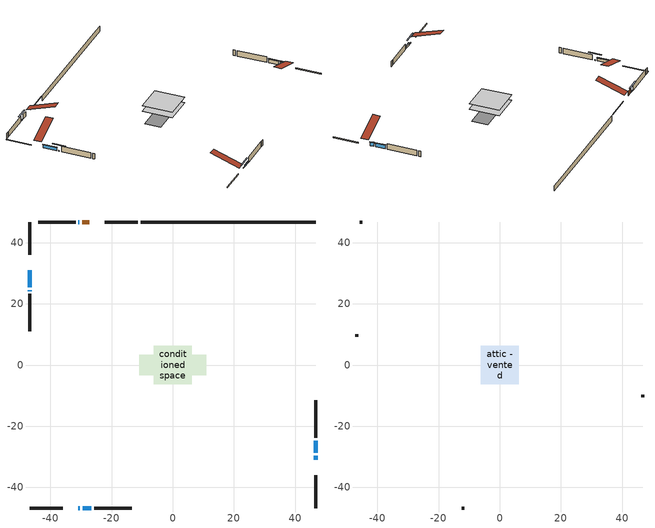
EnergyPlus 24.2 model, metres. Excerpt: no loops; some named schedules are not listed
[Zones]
conditioned space
 floor adiabatic (AdiabaticFloorConstruction): -6.29,-6.29 -6.29,6.29 6.29,6.29 6.29,-6.29 z0.91
 floor foundation (Slab1 construction): -10.91,-3.41 -10.91,3.41 10.91,3.41 10.91,-3.41 z-1.45
 wall outside (RimJoist1 construction): -11.45,46.78 -22.19,46.78 / -46.78,-46.78 -36.04,-46.78 / -46.78,46.78 -46.78,36.04 / 46.78,-46.78 46.78,-36.04 z0.91:1.21
 wall outside (AdiabaticWallConstruction 1): -27.26,46.78 -29.63,46.78 z0.91:2.94
 wall outside (AdiabaticWallConstruction): 46.78,-30.97 46.78,-29.64 / 46.78,-28.71 46.78,-24.72 z0.91:2.5; -46.78,30.97 -46.78,25.42 z0.91:2.24; -30.55,46.78 -30.85,46.78 / -30.97,-46.78 -30.39,-46.78 / -46.78,24.5 -46.78,24.2 z0.91:1.26; -29.46,-46.78 -26.66,-46.78 z0.91:1.58
 wall outside (Wall1 construction): -31.77,46.78 -44.07,46.78 / -25.73,-46.78 -13.44,-46.78 / -46.78,23.28 -46.78,10.98 / 46.78,-23.8 46.78,-11.5 z0.91:3.35
 wall foundation (FoundationWall1 construction): -10.52,46.78,-1.45 -10.52,46.78,0.91 41.05,46.78,0.91 41.05,46.78,0.84 46.78,46.78,0.84 46.78,46.78,-1.45
 window (WindowConstruction): 46.78,-30.97 46.78,-29.64 z0.91:2.5
 window (WindowConstruction 3): -46.78,30.97 -46.78,25.42 z0.91:2.24
 window (WindowConstruction 4): -30.55,46.78 -30.84,46.78 z0.91:1.25
 window (WindowConstruction 5): -30.97,-46.78 -30.39,-46.78 z0.91:1.25
 window (WindowConstruction 6): -46.78,24.49 -46.78,24.21 z0.91:1.25
 window (WindowConstruction 1): 46.78,-28.71 46.78,-24.72 z0.91:2.5
 window (WindowConstruction 2): -29.46,-46.78 -26.66,-46.78 z0.91:1.58
 door (Door): -27.26,46.78 -29.63,46.78 z0.91:2.94
 ceiling adiabatic (AdiabaticFloorConstruction): 6.29,-6.29 6.29,6.29 -6.29,6.29 -6.29,-6.29 z0.91
attic - vented
 floor to conditioned space (Floor1 construction Reversed): -6.25,-6.25 -6.25,6.25 6.25,6.25 6.25,-6.25 z3.35
 wall outside (Wall2 construction): -44.99,46.78 -45.85,46.78 / -12.51,-46.78 -11.65,-46.78 / -46.78,10.06 -46.78,9.2 / 46.78,-10.57 46.78,-9.72 z0.91:3.35
 roof outside (Roof1 construction): -26.33,46.78,3.35 -26.33,34.6,7.41 -23.12,34.6,7.41 -23.12,46.78,3.35; -31.9,-46.78,3.35 -31.9,-34.6,7.41 -35.11,-34.6,7.41 -35.11,-46.78,3.35; -46.78,31.9,3.35 -34.6,31.9,7.41 -34.6,35.11,7.41 -46.78,35.11,3.35; 46.78,-31.9,3.35 34.6,-31.9,7.41 34.6,-35.11,7.41 46.78,-35.11,3.35
shading: 46.78,-29.44 46.78,-31.17 47.19,-31.17 47.19,-29.44 z2.7; -46.78,25.22 -46.78,31.17 -47.19,31.17 -47.19,25.22 z2.44; -33.48,46.78 -27.92,46.78 -27.92,47.19 -33.48,47.19 z3.89; -27.75,-46.78 -33.61,-46.78 -33.61,-47.19 -27.75,-47.19 z3.89; -46.78,21.57 -46.78,27.13 -47.19,27.13 -47.19,21.57 z3.89; 46.78,-24.52 46.78,-28.91 47.19,-28.91 47.19,-24.52 z2.7; -26.46,-46.78 -29.66,-46.78 -29.66,-47.19 -26.46,-47.19 z1.78
[Building]
Building 1: Terrain=Suburbs
[Site:Location]
Winnipeg Intl AP_MB: Latitude {deg}=49.91; Longitude {deg}=-97.24; Time Zone {hr}=-6; Elevation {m}=239; Keep Site Location Information=Yes
[Site:GroundTemperature:Shallow]
-2.46526, -5.11642, -5.32873, -4.07063, 0.979979, 6.00706, 10.3653, 13.1261, 13.3606, 11.1152, 6.8681, 1.99523
[Site:WaterMainsTemperature]
Calculation Method=Schedule; Temperature Schedule=mains temperature schedule
[Material] Roughness=Rough; Thermal Absorptance=0.9
Name | Thickness {m} | Conductivity {W/m-K} | Density {kg/m3} | Specific Heat {J/kg-K} | Solar Absorptance | Visible Absorptance
asphalt or fiberglass shingles | 0.00635 | 0.162714 | 1121.4 | 1465.45 | 0.84 | 0.84
ceiling loosefill ins | 0.254 | 0.0480833 | 16.02 | 1046.75 | 0.7 | 0.7
ceiling stud and cavity | 0.1397 | 0.148293 | 65.682 | 1177.47 | 0.7 | 0.7
concrete 4.0 in. | 0.1016 | 1.803125 | 2242.8 | 837.4 | 0.7 | 0.7
concrete 8.0 in. | 0.2032 | 1.803125 | 2242.8 | 837.4 | 0.7 | 0.7
door material | 0.04445 | 0.053851 | 512.64 | 1214.23 | 0.7 | 0.7
exterior vertical ins | 0.0460229 | 0.029427 | 32.04 | 1214.23 | 0.7 | 0.7
floor covering | 0.0127 | 0.0433444 | 54.468 | 1339.84 | 0.6 | 0.6
floor rigid ins; wall rigid ins 1 | 0.512978 | 0.029427 | 32.04 | 1214.23 | 0.7 | 0.7
floor stud and cavity | 0.1397 | 1.75129 | 37.0049 | 1207.88 | 0.7 | 0.7
furniture material conditioned space 1 | 0.1524 | 0.115458 | 640.8 | 1214.23 | 0.6 | 0.6
gypsum board | 0.0127 | 0.160291 | 801 | 837.4 | 0.6 | 0.6
gypsum board 1 | 0.0127 | 0.160291 | 801 | 837.4 | 0.7 | 0.7
osb sheathing 0.5 in. | 0.0127 | 0.115458 | 512.64 | 1214.23 | 0.7 | 0.7
osb sheathing 0.75 in. | 0.01905 | 0.115458 | 512.64 | 1214.23 | 0.7 | 0.7
osb sheathing 2.0 in. | 0.0508 | 0.115458 | 512.64 | 1214.23 | 0.7 | 0.7
rim joist rigid ins; wall rigid ins | 0.051816 | 0.029427 | 32.04 | 1214.23 | 0.7 | 0.7
rim joist stud and cavity | 0.0508 | 0.0402046 | 125.044 | 1163.47 | 0.6 | 0.6
wall stud and cavity | 0.1397 | 0.212138 | 139.0536 | 1170.24 | 0.7 | 0.7
wall stud and cavity 1 | 0.0889 | 6.1454 | 50.32683 | 1063.81 | 0.6 | 0.6
wall stud and cavity 2 | 0.0889 | 0.380278 | 52.3479 | 1209.89 | 0.7 | 0.7
wall stud and cavity 3 | 0.0889 | 0.391764 | 83.0341 | 1211.67 | 0.7 | 0.7
wood siding | 0.0254 | 0.102417 | 544.68 | 1172.36 | 0.4 | 0.4
wood siding 1 | 0.00254 | 0.102417 | 544.68 | 1172.36 | 0.4 | 0.4
wood siding 2; wood siding 3; wood siding 4 | 0.0254 | 0.102417 | 544.68 | 1172.36 | 0.7 | 0.7
[WindowMaterial:SimpleGlazingSystem]
Name | U-Factor {W/m2-K} | Solar Heat Gain Coefficient
WindowMaterial | 1.65741 | 0.57
WindowMaterial 1 | 1.74258 | 0.57
WindowMaterial 2 | 2.07474 | 0.49
WindowMaterial 3 | 1.79538 | 0.56
WindowMaterial 4 | 3.26144 | 0.43
[Construction]
AdiabaticFloorConstruction: floor stud and cavity, floor rigid ins, osb sheathing 0.75 in., floor covering
AdiabaticWallConstruction: wood siding 3, wall rigid ins 1, wall stud and cavity 2, gypsum board
AdiabaticWallConstruction 1: wood siding 4, wall rigid ins 1, wall stud and cavity 2, gypsum board
Door: door material
Floor1 construction Reversed: gypsum board, ceiling stud and cavity, ceiling loosefill ins
FoundationWall1 construction: concrete 8.0 in., gypsum board 1
furniture construction conditioned space 1: furniture material conditioned space 1
PartitionWallConstruction: gypsum board, wall stud and cavity 3, gypsum board
RimJoist1 construction: wood siding 2, rim joist rigid ins, osb sheathing 2.0 in., rim joist stud and cavity
Roof1 construction: asphalt or fiberglass shingles
Slab1 construction: concrete 4.0 in.
Wall1 construction: wood siding, wall rigid ins, osb sheathing 0.5 in., wall stud and cavity, gypsum board
Wall2 construction: wood siding 1, wall stud and cavity 1
WindowConstruction: WindowMaterial
WindowConstruction 1: WindowMaterial 1
WindowConstruction 2: WindowMaterial 2
WindowConstruction 3: WindowMaterial 3
WindowConstruction 4; WindowConstruction 5; WindowConstruction 6: WindowMaterial 4
[Zone] Multiplier=1; Part of Total Floor Area=Yes
Name | Volume {m3}
attic - vented | 103.018
conditioned space | 767.4
[Space]
Name | Zone | Volume {m3}
attic - vented 1 | attic - vented | 103.018
conditioned space 1 | conditioned space | 767.4
[ZoneInfiltration:EffectiveLeakageArea]
infil attic - vented 1: Zone or Space=attic - vented 1; Schedule=Always On Discrete; Effective Air Leakage Area {cm2}=5211; Stack Coefficient=0.000451845; Wind Coefficient=1.4362e-05
[ZoneMixing]
whole house fan mix: Zone or Space=attic - vented; Schedule=Always On Continuous; Design Flow Rate Calculation Method=Flow/Zone; Design Flow Rate {m3/s}=0; Source Zone or Space=conditioned space
[SurfaceProperty:ExposedFoundationPerimeter]
Slab1: Exposed Perimeter Calculation Method=TotalExposedPerimeter; Total Exposed Perimeter {m}=57.302
[InternalMass] Zone or ZoneList=conditioned space; Space or SpaceList=conditioned space 1
Name | Construction | Surface Area {m2}
furniture mass conditioned space 1 | furniture construction conditioned space 1 | 122.8
partition wall mass | PartitionWallConstruction | 307
[Lights]
interior lighting: Zone or ZoneList or Space or SpaceList=conditioned space 1; Schedule=interior lighting schedule; Design Level Calculation Method=LightingLevel; Lighting Level {W}=343.2; Return Air Fraction=0; Fraction Radiant=0.6; Fraction Visible=0.2; Fraction Replaceable=1
[People]
occupants: Zone or ZoneList or Space or SpaceList=conditioned space 1; Number of People Schedule=occupants schedule; Number of People Calculation Method=People; Number of People=3; Fraction Radiant=0.314171; Sensible Heat Fraction=0.56303; Activity Level Schedule=occupants activity schedule; Carbon Dioxide Generation Rate {m3/s-W}=0; Enable ASHRAE 55 Comfort Warnings=No; Mean Radiant Temperature Calculation Type=EnclosureAveraged
[ElectricEquipment] Zone or ZoneList or Space or SpaceList=conditioned space 1; Design Level Calculation Method=EquipmentLevel
Name | Schedule | Design Level {W} | Fraction Latent | Fraction Radiant | Fraction Lost
clothes dryer | clothes dryer schedule | 140.772 | 0.015 | 0.081 | 0.85
clothes washer | clothes washer schedule | 32.1985 | 0.03 | 0.162 | 0.7
cooking range | cooking range schedule | 215.147 | 0.08 | 0.432 | 0.2
dishwasher | dishwasher schedule | 66.8632 | 0.3 | 0.18 | 0.4
fridge | fridge schedule | 72.9452 | 0 | 0.6 | 0
mech vent house fan | mech vent house fan schedule | 14.2 | 0 | 0 | 1
mech vent house fan cfis | mech vent house fan cfis schedule | 0 | 0 | 0 | 0
misc plug loads | misc plug loads schedule | 494.7 | 0.045 | 0.513 | 0.1
whole house fan | Always On Discrete | 0 | 0 | 0 | 1
[OtherEquipment] Zone or ZoneList or Space or SpaceList=conditioned space 1; Design Level Calculation Method=EquipmentLevel
Name | Fuel Type | Schedule | Design Level {W} | Fraction Latent | Fraction Radiant | Fraction Lost
clothes dryer 1 | Electricity | clothes dryer schedule | 0 | 0.015 | 0.081 | 0.85
cooking range 1 | Electricity | cooking range schedule | 0 | 0.08 | 0.432 | 0.2
general water use latent | None | general water use schedule | 62.594 | 1 | 0 | 0
general water use sensible | None | general water use schedule | -61.6891 | 0 | 0.6 | 0
mech vent house fan latent load | None | Always On Discrete | 0 | 1 | 0 | 0
mech vent house fan sensible load | None | Always On Discrete | 0 | 0 | 0 | 0
water heater energy adjustment1 | Electricity | Always On Discrete | 0.01 | 0 | 0 | 1
[ZoneInfiltration:DesignFlowRate] Zone or ZoneList or Space or SpaceList=conditioned space 1; Schedule=Always On Discrete; Design Flow Rate Calculation Method=Flow/Zone; Design Flow Rate {m3/s}=0
infil flow; natural vent flow; whole house fan flow
[AvailabilityManager:Scheduled]
furnace airloop Availability Manager: Schedule=Always On Discrete
[Foundation:Kiva]
Foundation Kiva 1: Initial Indoor Air Temperature {C}=21; Wall Height Above Grade {m}=0.910011; Wall Depth Below Slab {m}=0.2032; Custom Block Material Name 1=exterior vertical ins; Custom Block Depth 1 {m}=2.36001; Custom Block X Position 1 {m}=0.2159; Custom Block Z Position 1 {m}=0
[Foundation:Kiva:Settings]
Soil Conductivity {W/m-K}=0.849921; Soil Density {kg/m3}=1842.3; Soil Specific Heat {J/kg-K}=418.7; Ground Solar Absorptivity=0.9; Ground Thermal Absorptivity=0.9; Ground Surface Roughness {m}=0.03; Far-Field Width {m}=40; Deep-Ground Boundary Condition=ZeroFlux; Deep-Ground Depth {m}=40; Minimum Cell Dimension {m}=0.2; Maximum Cell Growth Coefficient=3; Simulation Timestep=Timestep
[Exterior:Lights]
exterior lighting: Schedule=exterior lighting schedule; Design Level {W}=75.6
[EnergyManagementSystem:GlobalVariable]
furnace_airloop_Fan_RTF
infil_program_Qfan
infil_program_Qinf
natural_vent_program_Qnv
natural_vent_program_Qwhf
[EnergyManagementSystem:Sensor]
Name | Output:Variable or Output:Meter Index Key | Output:Variable or Output:Meter
airflow_gain | infil flow | Infiltration Sensible Heat Gain Energy
airflow_gain_1 | natural vent flow | Infiltration Sensible Heat Gain Energy
airflow_gain_2 | whole house fan flow | Infiltration Sensible Heat Gain Energy
airflow_loss | infil flow | Infiltration Sensible Heat Loss Energy
airflow_loss_1 | natural vent flow | Infiltration Sensible Heat Loss Energy
airflow_loss_2 | whole house fan flow | Infiltration Sensible Heat Loss Energy
clg_load_cond |  | Cooling:EnergyTransfer:Zone:CONDITIONED SPACE
clg_sp_s; clg_sp_s_1 | cooling setpoint | Schedule Value
clothes_dryer_exhaust_0_sch_s | clothes dryer exhaust 0 schedule | Schedule Value
cool_season | cooling season schedule | Schedule Value
htg_load_cond |  | Heating:EnergyTransfer:Zone:CONDITIONED SPACE
htg_sp_s; htg_sp_s_1 | heating setpoint | Schedule Value
ig_ee_conv | clothes dryer | Electric Equipment Convective Heating Energy
ig_ee_conv_2 | cooking range | Electric Equipment Convective Heating Energy
ig_ee_conv_4 | fridge | Electric Equipment Convective Heating Energy
ig_ee_conv_5 | misc plug loads | Electric Equipment Convective Heating Energy
ig_ee_conv_6 | whole house fan | Electric Equipment Convective Heating Energy
ig_ee_rad | clothes dryer | Electric Equipment Radiant Heating Energy
ig_ee_rad_2 | cooking range | Electric Equipment Radiant Heating Energy
ig_ee_rad_4 | fridge | Electric Equipment Radiant Heating Energy
ig_ee_rad_5 | misc plug loads | Electric Equipment Radiant Heating Energy
ig_ee_rad_6 | whole house fan | Electric Equipment Radiant Heating Energy
ig_lgt_conv | interior lighting | Lights Convective Heating Energy
ig_lgt_rad | interior lighting | Lights Radiant Heating Energy
ig_lgt_vis | interior lighting | Lights Visible Radiation Heating Energy
ig_oe_conv | clothes dryer 1 | Other Equipment Convective Heating Energy
ig_oe_conv_1 | cooking range 1 | Other Equipment Convective Heating Energy
ig_oe_conv_2 | general water use latent | Other Equipment Convective Heating Energy
ig_oe_conv_3 | general water use sensible | Other Equipment Convective Heating Energy
ig_oe_conv_4 | water heater energy adjustment1 | Other Equipment Convective Heating Energy
ig_oe_rad | clothes dryer 1 | Other Equipment Radiant Heating Energy
ig_oe_rad_1 | cooking range 1 | Other Equipment Radiant Heating Energy
ig_oe_rad_2 | general water use latent | Other Equipment Radiant Heating Energy
ig_oe_rad_3 | general water use sensible | Other Equipment Radiant Heating Energy
ig_oe_rad_4 | water heater energy adjustment1 | Other Equipment Radiant Heating Energy
ig_ppl_conv | occupants | People Convective Heating Energy
ig_ppl_rad | occupants | People Radiant Heating Energy
im_conv | furniture mass conditioned space 1 | Surface Inside Face Convection Heat Gain Energy
im_conv_1 | partition wall mass | Surface Inside Face Convection Heat Gain Energy
im_ig | furniture mass conditioned space 1 | Surface Inside Face Internal Gains Radiation Heat Gain Energy
im_ig_1 | partition wall mass | Surface Inside Face Internal Gains Radiation Heat Gain Energy
im_lgt | furniture mass conditioned space 1 | Surface Inside Face Lights Radiation Heat Gain Energy
im_lgt_1 | partition wall mass | Surface Inside Face Lights Radiation Heat Gain Energy
im_sol | furniture mass conditioned space 1 | Surface Inside Face Solar Radiation Heat Gain Energy
im_sol_1 | partition wall mass | Surface Inside Face Solar Radiation Heat Gain Energy
im_surf | furniture mass conditioned space 1 | Surface Inside Face Net Surface Thermal Radiation Heat Gain Energy
im_surf_1 | partition wall mass | Surface Inside Face Net Surface Thermal Radiation Heat Gain Energy
mv_conv | mech vent house fan | Electric Equipment Convective Heating Energy
mv_conv_1 | mech vent house fan cfis | Electric Equipment Convective Heating Energy
mv_conv_2 | mech vent house fan latent load | Other Equipment Convective Heating Energy
mv_conv_3 | mech vent house fan sensible load | Other Equipment Convective Heating Energy
mv_rad | mech vent house fan | Electric Equipment Radiant Heating Energy
mv_rad_1 | mech vent house fan cfis | Electric Equipment Radiant Heating Energy
mv_rad_2 | mech vent house fan latent load | Other Equipment Radiant Heating Energy
mv_rad_3 | mech vent house fan sensible load | Other Equipment Radiant Heating Energy
natural_vent_s | natural vent schedule | Schedule Value
out_pb_s |  | Site Outdoor Air Barometric Pressure
out_wt_s |  | Site Outdoor Air Humidity Ratio
site_vw_s |  | Site Wind Speed
ss_back_out | Window1 | Surface Window Shortwave from Zone Back Out Window Heat Transfer Rate
ss_back_out_1 | Window10 | Surface Window Shortwave from Zone Back Out Window Heat Transfer Rate
ss_back_out_2 | Window15 | Surface Window Shortwave from Zone Back Out Window Heat Transfer Rate
ss_back_out_3 | Window16 | Surface Window Shortwave from Zone Back Out Window Heat Transfer Rate
ss_back_out_4 | Window18 | Surface Window Shortwave from Zone Back Out Window Heat Transfer Rate
ss_back_out_5 | Window2 | Surface Window Shortwave from Zone Back Out Window Heat Transfer Rate
ss_back_out_6 | Window5 | Surface Window Shortwave from Zone Back Out Window Heat Transfer Rate
ss_conv | Door1 | Surface Inside Face Convection Heat Gain Energy
ss_conv_1 | Window1 | Surface Inside Face Convection Heat Gain Energy
ss_conv_2 | Window10 | Surface Inside Face Convection Heat Gain Energy
ss_conv_3 | Window15 | Surface Inside Face Convection Heat Gain Energy
ss_conv_4 | Window16 | Surface Inside Face Convection Heat Gain Energy
ss_conv_5 | Window18 | Surface Inside Face Convection Heat Gain Energy
ss_conv_6 | Window2 | Surface Inside Face Convection Heat Gain Energy
ss_conv_7 | Window5 | Surface Inside Face Convection Heat Gain Energy
ss_ig | Door1 | Surface Inside Face Internal Gains Radiation Heat Gain Energy
ss_ig_1 | Window1 | Surface Inside Face Internal Gains Radiation Heat Gain Energy
ss_ig_2 | Window10 | Surface Inside Face Internal Gains Radiation Heat Gain Energy
ss_ig_3 | Window15 | Surface Inside Face Internal Gains Radiation Heat Gain Energy
ss_ig_4 | Window16 | Surface Inside Face Internal Gains Radiation Heat Gain Energy
ss_ig_5 | Window18 | Surface Inside Face Internal Gains Radiation Heat Gain Energy
ss_ig_6 | Window2 | Surface Inside Face Internal Gains Radiation Heat Gain Energy
ss_ig_7 | Window5 | Surface Inside Face Internal Gains Radiation Heat Gain Energy
ss_lgt | Door1 | Surface Inside Face Lights Radiation Heat Gain Energy
ss_sol | Door1 | Surface Inside Face Solar Radiation Heat Gain Energy
ss_surf | Door1 | Surface Inside Face Net Surface Thermal Radiation Heat Gain Energy
ss_surf_1 | Window1 | Surface Inside Face Net Surface Thermal Radiation Heat Gain Energy
ss_surf_2 | Window10 | Surface Inside Face Net Surface Thermal Radiation Heat Gain Energy
ss_surf_3 | Window15 | Surface Inside Face Net Surface Thermal Radiation Heat Gain Energy
ss_surf_4 | Window16 | Surface Inside Face Net Surface Thermal Radiation Heat Gain Energy
ss_surf_5 | Window18 | Surface Inside Face Net Surface Thermal Radiation Heat Gain Energy
ss_surf_6 | Window2 | Surface Inside Face Net Surface Thermal Radiation Heat Gain Energy
ss_surf_7 | Window5 | Surface Inside Face Net Surface Thermal Radiation Heat Gain Energy
ss_trans_in | Window1 | Surface Window Transmitted Solar Radiation Rate
ss_trans_in_1 | Window10 | Surface Window Transmitted Solar Radiation Rate
ss_trans_in_2 | Window15 | Surface Window Transmitted Solar Radiation Rate
ss_trans_in_3 | Window16 | Surface Window Transmitted Solar Radiation Rate
ss_trans_in_4 | Window18 | Surface Window Transmitted Solar Radiation Rate
ss_trans_in_5 | Window2 | Surface Window Transmitted Solar Radiation Rate
ss_trans_in_6 | Window5 | Surface Window Transmitted Solar Radiation Rate
ss_trans_out | Window1 | Surface Inside Face Initial Transmitted Diffuse Transmitted Out Window Solar Radiation Rate
ss_trans_out_1 | Window10 | Surface Inside Face Initial Transmitted Diffuse Transmitted Out Window Solar Radiation Rate
ss_trans_out_2 | Window15 | Surface Inside Face Initial Transmitted Diffuse Transmitted Out Window Solar Radiation Rate
ss_trans_out_3 | Window16 | Surface Inside Face Initial Transmitted Diffuse Transmitted Out Window Solar Radiation Rate
ss_trans_out_4 | Window18 | Surface Inside Face Initial Transmitted Diffuse Transmitted Out Window Solar Radiation Rate
ss_trans_out_5 | Window2 | Surface Inside Face Initial Transmitted Diffuse Transmitted Out Window Solar Radiation Rate
ss_trans_out_6 | Window5 | Surface Inside Face Initial Transmitted Diffuse Transmitted Out Window Solar Radiation Rate
s_conv | Floor1 | Surface Inside Face Convection Heat Gain Energy
s_conv_1 | FoundationWall1 | Surface Inside Face Convection Heat Gain Energy
s_conv_10 | Wall1:180 | Surface Inside Face Convection Heat Gain Energy
s_conv_11 | Wall1:270 | Surface Inside Face Convection Heat Gain Energy
s_conv_12 | Wall1:90 | Surface Inside Face Convection Heat Gain Energy
s_conv_2 | inferred conditioned ceiling | Surface Inside Face Convection Heat Gain Energy
s_conv_3 | inferred conditioned floor | Surface Inside Face Convection Heat Gain Energy
s_conv_4 | RimJoist1:0 | Surface Inside Face Convection Heat Gain Energy
s_conv_5 | RimJoist1:180 | Surface Inside Face Convection Heat Gain Energy
s_conv_6 | RimJoist1:270 | Surface Inside Face Convection Heat Gain Energy
s_conv_7 | RimJoist1:90 | Surface Inside Face Convection Heat Gain Energy
s_conv_8 | Slab1 | Surface Inside Face Convection Heat Gain Energy
s_conv_9 | Wall1:0 | Surface Inside Face Convection Heat Gain Energy
s_ig | Floor1 | Surface Inside Face Internal Gains Radiation Heat Gain Energy
s_ig_1 | FoundationWall1 | Surface Inside Face Internal Gains Radiation Heat Gain Energy
s_ig_10 | Wall1:180 | Surface Inside Face Internal Gains Radiation Heat Gain Energy
s_ig_11 | Wall1:270 | Surface Inside Face Internal Gains Radiation Heat Gain Energy
s_ig_12 | Wall1:90 | Surface Inside Face Internal Gains Radiation Heat Gain Energy
s_ig_2 | inferred conditioned ceiling | Surface Inside Face Internal Gains Radiation Heat Gain Energy
s_ig_3 | inferred conditioned floor | Surface Inside Face Internal Gains Radiation Heat Gain Energy
s_ig_4 | RimJoist1:0 | Surface Inside Face Internal Gains Radiation Heat Gain Energy
s_ig_5 | RimJoist1:180 | Surface Inside Face Internal Gains Radiation Heat Gain Energy
s_ig_6 | RimJoist1:270 | Surface Inside Face Internal Gains Radiation Heat Gain Energy
s_ig_7 | RimJoist1:90 | Surface Inside Face Internal Gains Radiation Heat Gain Energy
s_ig_8 | Slab1 | Surface Inside Face Internal Gains Radiation Heat Gain Energy
s_ig_9 | Wall1:0 | Surface Inside Face Internal Gains Radiation Heat Gain Energy
s_lgt | Floor1 | Surface Inside Face Lights Radiation Heat Gain Energy
s_lgt_1 | FoundationWall1 | Surface Inside Face Lights Radiation Heat Gain Energy
s_lgt_10 | Wall1:180 | Surface Inside Face Lights Radiation Heat Gain Energy
s_lgt_11 | Wall1:270 | Surface Inside Face Lights Radiation Heat Gain Energy
s_lgt_12 | Wall1:90 | Surface Inside Face Lights Radiation Heat Gain Energy
s_lgt_2 | inferred conditioned ceiling | Surface Inside Face Lights Radiation Heat Gain Energy
s_lgt_3 | inferred conditioned floor | Surface Inside Face Lights Radiation Heat Gain Energy
s_lgt_4 | RimJoist1:0 | Surface Inside Face Lights Radiation Heat Gain Energy
s_lgt_5 | RimJoist1:180 | Surface Inside Face Lights Radiation Heat Gain Energy
s_lgt_6 | RimJoist1:270 | Surface Inside Face Lights Radiation Heat Gain Energy
s_lgt_7 | RimJoist1:90 | Surface Inside Face Lights Radiation Heat Gain Energy
s_lgt_8 | Slab1 | Surface Inside Face Lights Radiation Heat Gain Energy
s_lgt_9 | Wall1:0 | Surface Inside Face Lights Radiation Heat Gain Energy
s_sol | Floor1 | Surface Inside Face Solar Radiation Heat Gain Energy
s_sol_1 | FoundationWall1 | Surface Inside Face Solar Radiation Heat Gain Energy
s_sol_10 | Wall1:180 | Surface Inside Face Solar Radiation Heat Gain Energy
s_sol_11 | Wall1:270 | Surface Inside Face Solar Radiation Heat Gain Energy
s_sol_12 | Wall1:90 | Surface Inside Face Solar Radiation Heat Gain Energy
s_sol_2 | inferred conditioned ceiling | Surface Inside Face Solar Radiation Heat Gain Energy
s_sol_3 | inferred conditioned floor | Surface Inside Face Solar Radiation Heat Gain Energy
s_sol_4 | RimJoist1:0 | Surface Inside Face Solar Radiation Heat Gain Energy
s_sol_5 | RimJoist1:180 | Surface Inside Face Solar Radiation Heat Gain Energy
s_sol_6 | RimJoist1:270 | Surface Inside Face Solar Radiation Heat Gain Energy
s_sol_7 | RimJoist1:90 | Surface Inside Face Solar Radiation Heat Gain Energy
s_sol_8 | Slab1 | Surface Inside Face Solar Radiation Heat Gain Energy
s_sol_9 | Wall1:0 | Surface Inside Face Solar Radiation Heat Gain Energy
s_surf | Floor1 | Surface Inside Face Net Surface Thermal Radiation Heat Gain Energy
s_surf_1 | FoundationWall1 | Surface Inside Face Net Surface Thermal Radiation Heat Gain Energy
s_surf_10 | Wall1:180 | Surface Inside Face Net Surface Thermal Radiation Heat Gain Energy
s_surf_11 | Wall1:270 | Surface Inside Face Net Surface Thermal Radiation Heat Gain Energy
s_surf_12 | Wall1:90 | Surface Inside Face Net Surface Thermal Radiation Heat Gain Energy
s_surf_2 | inferred conditioned ceiling | Surface Inside Face Net Surface Thermal Radiation Heat Gain Energy
s_surf_3 | inferred conditioned floor | Surface Inside Face Net Surface Thermal Radiation Heat Gain Energy
s_surf_4 | RimJoist1:0 | Surface Inside Face Net Surface Thermal Radiation Heat Gain Energy
s_surf_5 | RimJoist1:180 | Surface Inside Face Net Surface Thermal Radiation Heat Gain Energy
s_surf_6 | RimJoist1:270 | Surface Inside Face Net Surface Thermal Radiation Heat Gain Energy
s_surf_7 | RimJoist1:90 | Surface Inside Face Net Surface Thermal Radiation Heat Gain Energy
s_surf_8 | Slab1 | Surface Inside Face Net Surface Thermal Radiation Heat Gain Energy
s_surf_9 | Wall1:0 | Surface Inside Face Net Surface Thermal Radiation Heat Gain Energy
[EnergyManagementSystem:Actuator]
Name | Actuated Component Unique | Actuated Component Type | Actuated Component Control Type
fridge_schedule_act | fridge schedule | Schedule:Constant | Schedule Value
infil_flow_act | infil flow | Zone Infiltration | Air Exchange Flow Rate
mech_vent_house_fan_cfis_act | mech vent house fan cfis | ElectricEquipment | Electricity Rate
mech_vent_house_fan_latent_load_act | mech vent house fan latent load | OtherEquipment | Power Level
mech_vent_house_fan_sensible_load_act | mech vent house fan sensible load | OtherEquipment | Power Level
